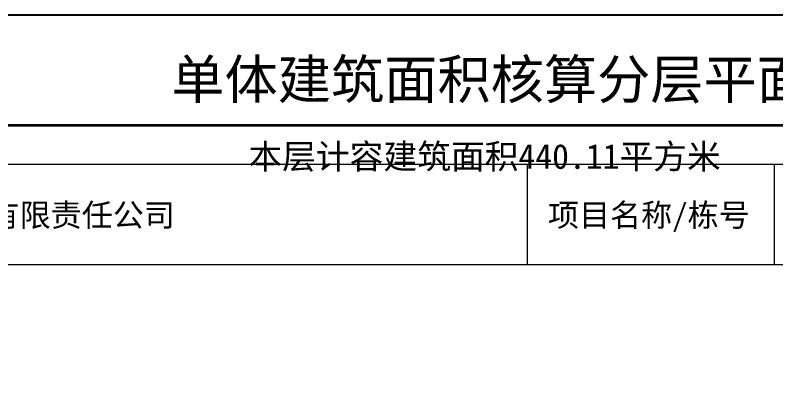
# Model space of a CAD drawing. Extents: x 512858 to 514372, y -232486 to -231710.
# Drawn here: x 513785.95 to 513805.45, y -231970.53 to -231960.54 of the extents above; entities that cross this region are included whole.
import ezdxf
from ezdxf.enums import TextEntityAlignment as Align

# ---------------------------------------------------------------- set-up
doc = ezdxf.new("R2010")
doc.units = 0
doc.header["$LTSCALE"] = 1000
doc.layers.add('$计容结果', color=7, linetype='Continuous')
doc.layers.add('图廓', color=252, linetype='Continuous', lineweight=9)
doc.layers.add('打印图框', color=252, linetype='Continuous', plot=False)
doc.styles.add('dw', font='simhei.ttf')
doc.styles.add('STYLE1', font='stylu.ttf')

msp = doc.modelspace()

# ---------------------------------------------------------------- linework, layer by layer
at = {"layer": '图廓', "color": 0}
msp.add_line((513771.675, -231966.932), (513828.363, -231966.932), dxfattribs=at)
at = {"layer": '图廓', "color": 0, "const_width": 0.0667}
msp.add_lwpolyline([(513770.675, -231963.363), (513829.363, -231963.363), (513829.363, -232006.212), (513770.675, -232006.212)], close=True, dxfattribs=at)
at = {"layer": '图廓', "color": 0}
msp.add_lwpolyline([(513771.675, -231964.363), (513828.363, -231964.363), (513828.363, -232005.211), (513771.675, -232005.211)], close=True, dxfattribs=at)
for points in [[(513799.082, -231966.932), (513799.082, -231964.363)], [(513805.42, -231966.932), (513805.42, -231964.363)]]:
    msp.add_lwpolyline(points, dxfattribs=at)
at = {"layer": '打印图框', "color": 6, "ltscale": 0.5}
msp.add_lwpolyline([(513768.277, -232008.122), (513831.73, -232008.122), (513831.73, -231960.537), (513768.277, -231960.537)], close=True, dxfattribs=at)

# ---------------------------------------------------------------- texts
at = {"layer": '$计容结果', "style": 'dw'}
msp.add_text('本层计容建筑面积440.11平方米', height=0.63453, dxfattribs=at).set_placement((513791.928, -231964.479))
at = {"layer": '图廓', "color": 0, "style": 'STYLE1'}
msp.add_text('单体建筑面积核算分层平面图', height=1.00037, dxfattribs=at).set_placement((513798.821, -231962.984), align=Align.BOTTOM_CENTER)
at = {"layer": '图廓', "color": 0, "style": 'dw'}
for s, height, p in [('武汉纵盛置业开发有限责任公司', 0.58355, (513778.9, -231965.958)), ('项目名称/栋号', 0.5835, (513799.609, -231965.958))]:
    msp.add_text(s, height=height, dxfattribs=at).set_placement(p)

doc.saveas('drawing.dxf')
